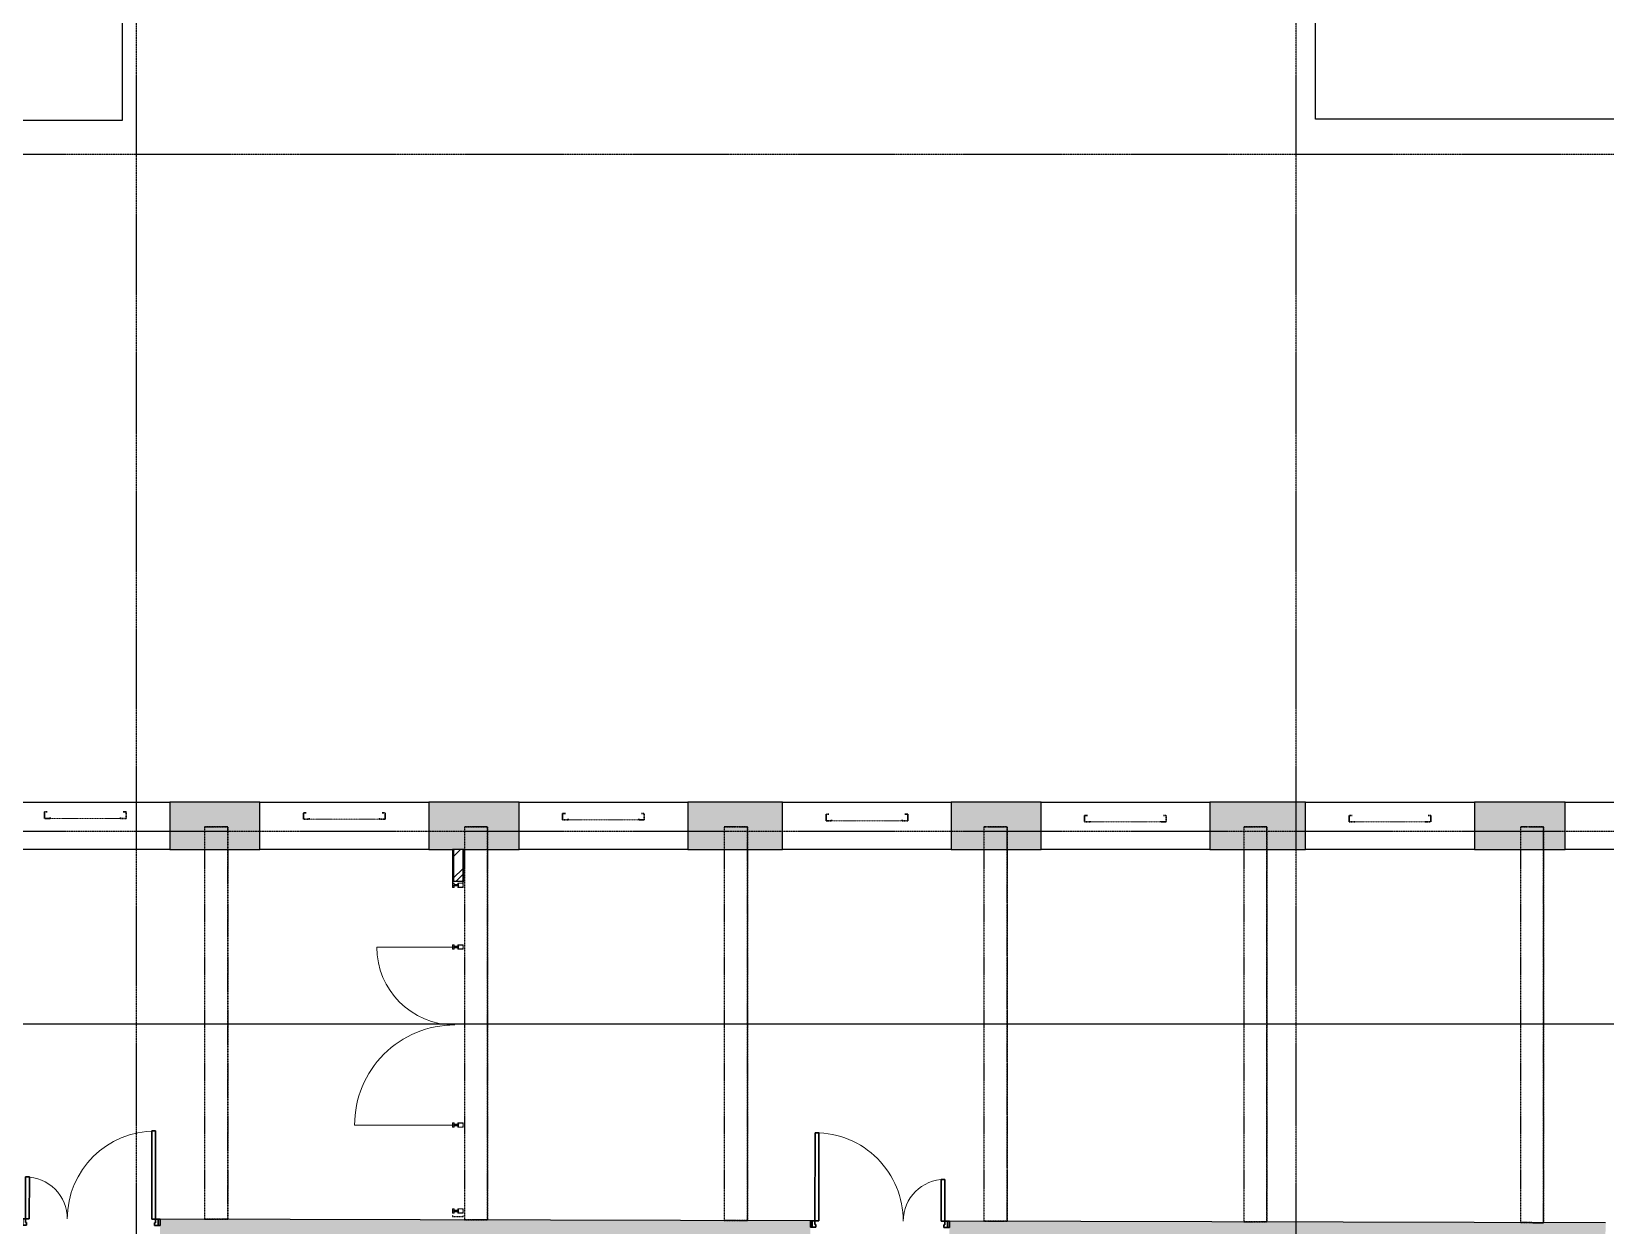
# Model space of a CAD drawing. Header units: millimetres. Extents: x -33838 to 476301, y -41806 to 120107.
# Drawn here: x 233454 to 250420, y 9153 to 22029 of the extents above; entities that cross this region are included whole.
import ezdxf

# ---------------------------------------------------------------- set-up
doc = ezdxf.new("R2010")
doc.units = ezdxf.units.MM
for name, pattern in [('ADSK_Линия сетки', [25, 20, -2.5, 0, -2.5]), ('ADSK_Сверху', [4.5, 3, -1.5]), ('ADSK_Снесено', [4.5, 3, -1.5])]:
    doc.linetypes.add(name, pattern=pattern)
for name, color, linetype, lineweight, true_color in [('_ Окна', 5, 'Continuous', 30, 0x0000ff), ('Стены внутренние', 5, 'Continuous', 18, 0x0000ff), ('Стены наружные', 1, 'ADSK_Снесено', 18, 0xff0000), ('Стены штриховка', 5, 'Continuous', 18, 0x0000ff)]:
    doc.layers.add(name, color=color, linetype=linetype, lineweight=lineweight, true_color=true_color)
for name, color, linetype, lineweight in [('Витраж', 251, 'Continuous', 18), ('Двери', 251, 'Continuous', 18), ('Каркас', 7, 'Continuous', 18), ('Окна', 251, 'Continuous', 18), ('Узлы', 7, 'Continuous', 18)]:
    doc.layers.add(name, color=color, linetype=linetype, lineweight=lineweight)
doc.layers.get('Витраж').off()

# ---------------------------------------------------------------- blocks, each defined once
blk = doc.blocks.new('Витраж-тент со смещением вовне - 60мм 30 сдвиг-1466982-03 План 3-го этажа')
at = {"layer": '_ Окна', "color": 161, "linetype": 'ADSK_Сверху', "true_color": 0xaaaaff}
for p, q in [((-440, 25), (-440, -45)), ((-440, 25), (-410, 25)), ((-440, -45), (-440, 25)), ((440, 25), (410, 25)), ((440, -45), (440, 25)), ((440, -45), (440, 25)), ((-380, -45), (-440, -45)), ((-380, -35), (-380, -45)), ((380, -35), (380, -45)), ((380, -45), (440, -45))]:
    blk.add_line(p, q, dxfattribs=at)
at = {"layer": 'Окна', "color": 161, "linetype": 'ADSK_Сверху', "true_color": 0xaaaaff}
blk.add_line((-380, -45), (380, -45), dxfattribs=at)
blk = doc.blocks.new('Прямоугольный импост - 48х116-1503859-03 План 3-го этажа')
at = {"layer": 'Узлы', "color": 5, "true_color": 0x0000ff}
for p, q in [((-24, 77), (-24, 20)), ((24, 77), (-24, 77)), ((-24, 20), (-18, 20)), ((-21, 23), (-21, 74)), ((-21, 74), (-17, 74)), ((-21, 26), (-21, 23)), ((-21, 23), (-21, 23)), ((-4, 27), (-20, 27)), ((-17, 24), (-16, 24)), ((-15, 72), (-15, 71)), ((-15, 71), (-9, 71)), ((-15, 20), (-12, 20)), ((-11, 21), (-11, 24)), ((-10, 24), (-6, 24)), ((-10, 24), (-10, 22)), ((-10, 22), (-8, 22)), ((-9, 71), (-9, 72)), ((-8, 74), (8, 74)), ((-8, 22), (-8, 2)), ((-8, 2), (-7, 2)), ((-8, -14), (-8, 0)), ((-7, 0), (-8, 0)), ((-6, 2), (-6, 1)), ((-5, 24), (-5, 21)), ((-5, 5), (-5, 23)), ((-3, 5), (-5, 5)), ((-4, 20), (-1, 20)), ((-3, 24), (-3, 25)), ((3, 24), (-3, 24)), ((-3, -1), (-1, 4)), ((-1, 20), (0, 21)), ((0, 21), (1, 20)), ((1, 20), (4, 20)), ((1, 4), (3, -1)), ((3, 25), (3, 24)), ((5, 5), (3, 5)), ((20, 27), (4, 27)), ((5, 21), (5, 24)), ((5, 23), (5, 5)), ((6, 24), (10, 24)), ((6, 1), (6, 2)), ((7, 2), (8, 2)), ((8, 0), (7, 0)), ((8, 2), (8, 22)), ((8, 22), (10, 22)), ((8, -14), (8, 0)), ((9, 72), (9, 71)), ((9, 71), (15, 71)), ((10, 22), (10, 24)), ((11, 24), (11, 21)), ((12, 20), (15, 20)), ((15, 71), (15, 72)), ((16, 24), (17, 24)), ((17, 74), (21, 74)), ((18, 20), (24, 20)), ((21, 74), (21, 23)), ((21, 23), (21, 26)), ((21, 23), (21, 23)), ((24, 20), (24, 77)), ((-24, -20), (-24, -25)), ((-24, -27), (-24, -39)), ((-24, -39), (24, -39)), ((-21, -20), (-23, -20)), ((-23, -25), (-22, -25)), ((-23, -38), (-23, -28)), ((-23, -28), (-22, -28)), ((-7, -38), (-23, -38)), ((-22, -26), (-22, -26)), ((-22, -28), (-19, -33)), ((-18, -23), (-21, -23)), ((-19, -29), (-19, -25)), ((-19, -25), (-16, -25)), ((-17, -32), (-19, -29)), ((-6, -20), (-17, -20)), ((-15, -24), (-15, -22)), ((-15, -22), (-8, -22)), ((-7, -14), (-8, -14)), ((-8, -22), (-8, -23)), ((0, -23), (-8, -23)), ((-7, -14), (-7, -14)), ((-7, -14), (-6, -14)), ((0, -38), (-7, -38)), ((-6, -14), (-4, -14)), ((-5, -19), (-6, -20)), ((-2, -1), (-5, -4)), ((-5, -4), (-5, -14)), ((-5, -4), (5, -4)), ((5, -20), (-5, -20)), ((-5, -20), (-5, -19)), ((-4, -14), (-4, -14)), ((-4, -14), (-4, -14)), ((-4, -14), (-3, -14)), ((-3, -14), (-3, -1)), ((2, -1), (-2, -1)), ((0, -22), (0, -23)), ((0, -23), (0, -22)), ((8, -23), (0, -23)), ((16, -38), (0, -38)), ((5, -4), (2, -1)), ((3, -1), (3, -14)), ((3, -14), (4, -14)), ((4, -14), (4, -14)), ((4, -14), (4, -14)), ((4, -14), (6, -14)), ((5, -4), (5, -14)), ((6, -20), (5, -19)), ((5, -19), (5, -20)), ((6, -14), (7, -14)), ((17, -20), (6, -20)), ((7, -14), (7, -14)), ((8, -14), (7, -14)), ((8, -23), (8, -22)), ((8, -22), (15, -22)), ((15, -22), (15, -24)), ((16, -25), (19, -25)), ((23, -38), (16, -38)), ((17, -22), (17, -22)), ((19, -29), (17, -32)), ((21, -23), (18, -23)), ((19, -25), (19, -29)), ((19, -33), (22, -28)), ((23, -20), (21, -20)), ((22, -22), (22, -22)), ((22, -25), (23, -25)), ((22, -26), (22, -26)), ((22, -28), (23, -28)), ((23, -28), (23, -38)), ((24, -25), (24, -20)), ((24, -39), (24, -27))]:
    blk.add_line(p, q, dxfattribs=at)
at = {"layer": 'Узлы', "color": 5, "lineweight": 9, "true_color": 0x0000ff}
for p, q in [((0, 29), (-2, 27)), ((-2, 27), (-2, -1)), ((2, 27), (0, 29)), ((2, -1), (2, 27)), ((-8, -20), (-8, -14)), ((-6, -24), (-6, -23)), ((6, -24), (-6, -24)), ((-5, -27), (-5, -24)), ((-5, -27), (5, -27)), ((4, -28), (-4, -28)), ((-3, -14), (-3, -20)), ((-3, -27), (-3, -24)), ((3, -14), (3, -20)), ((3, -27), (3, -24)), ((5, -27), (5, -24)), ((6, -23), (6, -24)), ((8, -14), (8, -20))]:
    blk.add_line(p, q, dxfattribs=at)
at = {"layer": 'Узлы', "color": 5, "true_color": 0x0000ff}
for centre, radius, start, end in [((-20, 26), 0.762, 90, 180), ((-17, 23), 1.27, 90, 180), ((-16, 23), 2.29, 180, 225.1897), ((-18, 21), 0.381, 270, 45.1897), ((-17, 72), 1.52, 0, 90), ((-16, 23), 1.27, 0, 90), ((-17, 23), 2.29, 314.8103, 0), ((-15, 21), 0.381, 134.8103, 270), ((-12, 21), 0.762, 270, 0), ((-10, 24), 0.762, 90, 180), ((-10, 22), 0.762, 180, 270), ((-8, 72), 1.52, 90, 180), ((-8, 2), 0.254, 180, 270), ((-8, 0), 0.254, 90, 180), ((-7, 23), 1.52, 360, 90), ((-7, 2), 0.254, 360, 90), ((-7, 1), 0.254, 270, 360), ((-6, 24), 0.762, 0, 90), ((-4, 21), 0.762, 180, 270), ((-4, 25), 1.52, 360, 90), ((0, 4), 3.63, 17.5064, 162.4936), ((0, 4), 1.09, 15, 165), ((4, 25), 1.52, 90, 180), ((4, 21), 0.762, 270, 0), ((6, 24), 0.762, 90, 180), ((7, 23), 1.52, 90, 180), ((7, 2), 0.254, 90, 180), ((7, 1), 0.254, 180, 270), ((8, 72), 1.52, 0, 90), ((8, 2), 0.254, 270, 0), ((8, 0), 0.254, 0, 90), ((10, 24), 0.762, 0, 90), ((10, 22), 0.762, 270, 0), ((12, 21), 0.762, 180, 270), ((17, 72), 1.52, 90, 180), ((16, 23), 1.27, 90, 180), ((17, 23), 2.29, 180, 225.1897), ((15, 21), 0.381, 270, 45.1897), ((17, 23), 1.27, 0, 90), ((16, 23), 2.29, 314.8103, 0), ((18, 21), 0.381, 134.8103, 270), ((20, 26), 0.762, 0, 90), ((-23, -20), 0.508, 90, 180), ((-23, -25), 0.762, 180, 270), ((-22, -27), 1.52, 90, 180), ((-20, -22), 2.29, 134.8103, 180), ((-21, -22), 1.27, 180, 270), ((-22, -27), 1.27, 288.6629, 90), ((-22, -27), 1.02, 270, 90), ((-21, -20), 0.381, 314.8103, 90), ((-18, -32), 1.02, 210, 30), ((-17, -20), 0.381, 90, 225.1897), ((-19, -22), 2.29, 0, 45.1897), ((-18, -22), 1.27, 270, 0), ((-16, -24), 1.52, 270, 0), ((16, -24), 1.52, 180, 270), ((17, -20), 0.381, 314.8103, 90), ((19, -22), 2.29, 134.8103, 180), ((18, -22), 1.27, 180, 270), ((18, -32), 1.02, 150, 330), ((20, -22), 2.29, 0, 45.1897), ((21, -20), 0.381, 90, 225.1897), ((21, -22), 1.27, 270, 0), ((22, -27), 1.27, 90, 251.3371), ((22, -27), 1.02, 90, 270), ((22, -27), 1.52, 360, 90), ((23, -20), 0.508, 0, 90), ((23, -25), 0.762, 270, 0)]:
    blk.add_arc(centre, radius, start, end, dxfattribs=at)
at = {"layer": 'Узлы', "color": 5, "lineweight": 9, "true_color": 0x0000ff}
for centre, radius, start, end in [((-4, -27), 1.38, 200.9416, 339.0732), ((0, -24), 4.19, 234.2873, 305.7127), ((4, -27), 1.38, 200.9416, 339.0732)]:
    blk.add_arc(centre, radius, start, end, dxfattribs=at)
blk = doc.blocks.new('AC_Дверь_Двупольная - Д-11л 1500х2200h-2039728-03 План 3-го этажа')
at = {"layer": 'Двери', "lineweight": 30}
for p, q in [((700, 1140), (660, 1140)), ((660, 1140), (660, 190)), ((700, 190), (700, 1140)), ((-700, 640), (-660, 640)), ((-700, 190), (-700, 640)), ((-660, 640), (-660, 190)), ((-750, 190), (-730, 190)), ((-750, 120), (-750, 190)), ((-730, 190), (-700, 190)), ((-730, 120), (-730, 190)), ((-730, 190), (-730, 120)), ((-660, 190), (-700, 190)), ((-700, 190), (-700, 150)), ((660, 190), (700, 190)), ((730, 190), (700, 190)), ((700, 190), (700, 150)), ((730, 120), (730, 190)), ((750, 190), (730, 190)), ((730, 190), (730, 120)), ((750, 120), (750, 190)), ((-730, 120), (-750, 120)), ((-690, 120), (-730, 120)), ((-700, 150), (-690, 150)), ((-690, 150), (-690, 120)), ((700, 150), (690, 150)), ((690, 150), (690, 120)), ((690, 120), (730, 120)), ((730, 120), (750, 120))]:
    blk.add_line(p, q, dxfattribs=at)
at = {"layer": 'Двери'}
for centre, radius, start, end in [((700, 190), 950, 90, 180), ((-700, 190), 450, 360, 90)]:
    blk.add_arc(centre, radius, start, end, dxfattribs=at)
blk = doc.blocks.new('AC_Дверь_Двупольная - Д-28п 1500х2200h-V210-03 План 3-го этажа')
at = {"layer": 'Двери', "lineweight": 30}
for p, q in [((-700, 1140), (-660, 1140)), ((-700, 190), (-700, 1140)), ((-660, 1140), (-660, 190)), ((700, 640), (660, 640)), ((660, 640), (660, 190)), ((700, 190), (700, 640)), ((-750, 190), (-730, 190)), ((-750, 120), (-750, 190)), ((-730, 190), (-700, 190)), ((-730, 120), (-730, 190)), ((-730, 190), (-730, 120)), ((-660, 190), (-700, 190)), ((-700, 190), (-700, 150)), ((660, 190), (700, 190)), ((730, 190), (700, 190)), ((700, 190), (700, 150)), ((730, 120), (730, 190)), ((750, 190), (730, 190)), ((730, 190), (730, 120)), ((750, 120), (750, 190)), ((-730, 120), (-750, 120)), ((-690, 120), (-730, 120)), ((-700, 150), (-690, 150)), ((-690, 150), (-690, 120)), ((700, 150), (690, 150)), ((690, 150), (690, 120)), ((690, 120), (730, 120)), ((730, 120), (750, 120))]:
    blk.add_line(p, q, dxfattribs=at)
at = {"layer": 'Двери'}
for centre, radius, start, end in [((-700, 190), 950, 360, 90), ((700, 190), 450, 90, 180)]:
    blk.add_arc(centre, radius, start, end, dxfattribs=at)
blk = doc.blocks.new('Дверь-Витраж-Двойная-Витрина - Дв-6-1859109-03 План 3-го этажа')
at = {"layer": 'Двери'}
for p, q in [((-959.8125, 40), (-959.8125, 1095.175)), ((959.8125, 40), (959.8125, 855.55))]:
    blk.add_line(p, q, dxfattribs=at)
for centre, radius, start, end in [((-959.8125, 15.55), 1079.625, 0, 90), ((959.8125, 15.55), 840, 90, 180)]:
    blk.add_arc(centre, radius, start, end, dxfattribs=at)

msp = doc.modelspace()

# ---------------------------------------------------------------- hatches: boundary and pattern name
at = {"layer": 'Стены внутренние', "lineweight": 25, "true_color": 0x636466}
h = msp.add_hatch(dxfattribs=at)
h.set_pattern_fill('FP_1', color=251, style=0, pattern_type=2)
h.set_pattern_definition([(45, (215977.25, 150), (-179.605, 179.605), []), (45, (216040.75, 150), (0, 359.2102), []), (45, (215913.75, 150), (0, 359.2102), [])])
h.paths.add_polyline_path([(238103.97577, 12866.32888), (238103.97577, 13206.63165), (238003.97577, 13206.63165), (238003.97577, 12866.32888), (238077.04426, 12866.32888)])
h = msp.add_hatch(color=251, dxfattribs=at)
h.paths.add_polyline_path([(258100.31958, 8781.41711), (258097.49102, 9161.42592), (251920.51599, 9177.7535), (251919.51154, 8797.75483), (258042.55858, 8781.56979)])
h.paths.add_polyline_path([(250419.51678, 8801.71976), (250420.3362, 9181.71844), (243349.51668, 9200.40921), (243348.51223, 8820.41054), (249544.59255, 8804.03245)])
h.paths.add_polyline_path([(241848.51747, 8824.37547), (241849.33689, 9204.37414), (234840.12747, 9222.90206), (234840.12747, 8842.90073), (241580.63653, 8825.08356)])
h.paths.add_polyline_path([(233339.12826, 8846.86832), (233339.94768, 9226.86699), (231140.59406, 9232.68103), (231139.58961, 8852.68236), (232774.02347, 8848.36206)])
h.paths.add_polyline_path([(229639.59485, 8856.64729), (229640.41427, 9236.64596), (224110.2776, 9251.26425), (224111.02308, 8871.26096), (227566.26747, 8862.12771)])
at = {"layer": 'Стены наружные', "linetype": 'Continuous', "lineweight": 25, "true_color": 0x636466}
h = msp.add_hatch(color=251, dxfattribs=at)
h.paths.add_polyline_path([(254427.14149, 13206.63165), (255229.15905, 13206.63165), (255229.15905, 13716.63165), (251806.06998, 13716.63165), (251806.06998, 13206.63165), (253259.2774, 13206.63165)])
h.paths.add_polyline_path([(249008.09108, 13206.63165), (249986.06998, 13206.63165), (249986.06998, 13716.63165), (249008.09108, 13716.63165), (249008.09108, 13248.53001)])
h.paths.add_polyline_path([(246252.09288, 13206.63165), (247188.09108, 13206.63165), (247188.09108, 13716.63165), (246156.10822, 13716.63165), (246156.10822, 13206.63165)])
h.paths.add_polyline_path([(243916.3647, 13206.63165), (244336.10822, 13206.63165), (244336.10822, 13716.63165), (243368.65474, 13716.63165), (243368.65474, 13206.63165), (243913.88016, 13206.63165)])
h.paths.add_polyline_path([(241548.65474, 13206.63165), (241548.65474, 13716.63165), (240529.62117, 13716.63165), (240529.62117, 13206.63165)])
h.paths.add_polyline_path([(238709.62117, 13206.63165), (238709.62117, 13716.63165), (237735.92104, 13716.63165), (237735.92104, 13206.63165), (238077.04426, 13206.63165)])
h.paths.add_polyline_path([(235915.92104, 13206.63165), (235915.92104, 13716.63165), (234944.11719, 13716.63165), (234944.11719, 13206.63165), (235313.76225, 13206.63165)])
h.paths.add_polyline_path([(233124.11719, 13206.63165), (233124.11719, 13716.63165), (232090.15842, 13716.63165), (232090.15842, 13206.63165), (232237.72382, 13206.63165)])
h.paths.add_polyline_path([(228302.41782, 13206.63165), (230270.15842, 13206.63165), (230270.15842, 13716.63165), (226808.57231, 13716.63165), (226808.57231, 13206.63165), (228104.16491, 13206.63165)])

# ---------------------------------------------------------------- linework, layer by layer
at = {"linetype": 'ADSK_Линия сетки', "lineweight": 25}
for p, q in [((234587.16465, -2825.79407), (234587.16465, 44684.78674)), ((247087.16465, -2825.79407), (247087.16465, 44684.78674)), ((204891.02955, 20706.78828), (273118.97256, 20706.78828)), ((204891.02955, 13406.78828), (273118.97256, 13406.78828))]:
    msp.add_line(p, q, dxfattribs=at)
at = {"color": 251, "lineweight": 25, "true_color": 0x636466}
msp.add_lwpolyline([(227282.49042, 21068.63165), (227278.57231, 13720.1816), (230264.82808, 13716.63165), (230264.82808, 13206.63165), (228402.41782, 13206.63165), (228402.41782, 11328.12025), (251770.02309, 11328.12025), (251770.02309, 13716.63165), (254719.15905, 13716.63165), (254706.9581, 21084.05859), (247294.27031, 21084.05859), (247294.27031, 43675.12698), (234433.08966, 43675.12698), (234433.08966, 21068.63165), (227282.49042, 21068.63165)], dxfattribs=at)
at = {"layer": 'Каркас', "color": 251, "linetype": 'ADSK_Сверху', "lineweight": 25, "true_color": 0x636466}
for p, q in [((235570.73207, 13453.70764), (235320.73207, 13453.70764)), ((235320.73207, 13453.70764), (235570.73207, 13453.70764)), ((235320.73207, 13453.70764), (235320.73207, 9221.63168)), ((235320.73207, 13453.70764), (235320.73207, 9221.63168)), ((235570.73207, 9220.97086), (235570.73207, 13453.70764)), ((235570.73207, 13453.70764), (235570.73207, 9220.97086)), ((238370.73207, 13453.70764), (238120.73207, 13453.70764)), ((238120.73207, 13453.70764), (238370.73207, 13453.70764)), ((238120.73207, 13453.70764), (238120.73207, 9214.23045)), ((238120.73207, 13453.70764), (238120.73207, 9214.23045)), ((238370.73207, 9213.56962), (238370.73207, 13453.70764)), ((238370.73207, 13453.70764), (238370.73207, 9213.56962)), ((241170.73207, 13453.70764), (240920.73207, 13453.70764)), ((240920.73207, 13453.70764), (241170.73207, 13453.70764)), ((240920.73207, 13453.70764), (240920.73207, 9206.82921)), ((240920.73207, 13453.70764), (240920.73207, 9206.82921)), ((241170.73207, 9206.16839), (241170.73207, 13453.70764)), ((241170.73207, 13453.70764), (241170.73207, 9206.16839)), ((243970.73207, 13453.70764), (243720.73207, 13453.70764)), ((243720.73207, 13453.70764), (243970.73207, 13453.70764)), ((243720.73207, 13453.70764), (243720.73207, 9199.42798)), ((243720.73207, 13453.70764), (243720.73207, 9199.42798)), ((243970.73207, 9198.76715), (243970.73207, 13453.70764)), ((243970.73207, 13453.70764), (243970.73207, 9198.76715)), ((246770.73207, 13453.70764), (246520.73207, 13453.70764)), ((246520.73207, 13453.70764), (246770.73207, 13453.70764)), ((246520.73207, 13453.70764), (246520.73207, 9192.02674)), ((246520.73207, 13453.70764), (246520.73207, 9192.02674)), ((246770.73207, 9191.36592), (246770.73207, 13453.70764)), ((246770.73207, 13453.70764), (246770.73207, 9191.36592)), ((249752.52279, 13453.70764), (249502.52279, 13453.70764)), ((249502.52279, 13453.70764), (249752.52279, 13453.70764)), ((249502.52279, 13453.70764), (249502.52279, 9184.14498)), ((249502.52279, 13453.70764), (249502.52279, 9184.14498)), ((249752.52279, 9183.48416), (249752.52279, 13453.70764)), ((249752.52279, 13453.70764), (249752.52279, 9183.48416)), ((235320.73207, 9221.63168), (235570.73207, 9220.97086)), ((235570.73207, 9220.97086), (235320.73207, 9221.63168)), ((238120.73207, 9214.23045), (238370.73207, 9213.56962)), ((238370.73207, 9213.56962), (238120.73207, 9214.23045)), ((240920.73207, 9206.82921), (241170.73207, 9206.16839)), ((241170.73207, 9206.16839), (240920.73207, 9206.82921)), ((243720.73207, 9199.42798), (243970.73207, 9198.76715)), ((243970.73207, 9198.76715), (243720.73207, 9199.42798)), ((246520.73207, 9192.02674), (246770.73207, 9191.36592)), ((246770.73207, 9191.36592), (246520.73207, 9192.02674)), ((249502.52279, 9184.14498), (249752.52279, 9183.48416)), ((249752.52279, 9183.48416), (249502.52279, 9184.14498))]:
    msp.add_line(p, q, dxfattribs=at)
at = {"layer": 'Стены внутренние', "color": 251, "lineweight": 25, "true_color": 0x636466}
for p, q in [((237991.97577, 13206.63165), (237991.97577, 12866.32888)), ((238113.97577, 13206.63165), (237993.97577, 13206.63165)), ((238115.97577, 12866.32888), (238115.97577, 13206.63165)), ((237991.97577, 12866.32888), (238115.97577, 12866.32888)), ((241849.52192, 9204.37414), (234840.12747, 9222.90206)), ((250420.52123, 9181.71844), (243349.51668, 9200.40921))]:
    msp.add_line(p, q, dxfattribs=at)
at = {"layer": 'Стены внутренние', "color": 251, "linetype": 'ADSK_Сверху', "lineweight": 25, "true_color": 0x636466}
for p, q in [((237991.97577, 12866.32888), (237991.97577, 12846.32888)), ((237991.97577, 12866.32888), (238107.97577, 12866.32888)), ((238107.97577, 12846.32888), (238107.97577, 12866.32888)), ((237991.97577, 9266.32888), (237991.97577, 9246.15981)), ((238107.97577, 9246.15981), (237991.97577, 9246.15981)), ((238107.97577, 9246.15981), (238107.97577, 9266.32888))]:
    msp.add_line(p, q, dxfattribs=at)
at = {"layer": 'Стены наружные', "color": 251, "linetype": 'Continuous', "lineweight": 25, "true_color": 0x636466}
for p, q in [((233124.11719, 13716.63165), (234944.11719, 13716.63165)), ((235915.92104, 13716.63165), (234944.11719, 13716.63165)), ((234944.11719, 13716.63165), (234944.11719, 13206.63165)), ((235915.92104, 13206.63165), (235915.92104, 13716.63165)), ((235915.92104, 13716.63165), (237735.92104, 13716.63165)), ((238709.62117, 13716.63165), (237735.92104, 13716.63165)), ((237735.92104, 13716.63165), (237735.92104, 13206.63165)), ((238709.62117, 13206.63165), (238709.62117, 13716.63165)), ((238709.62117, 13716.63165), (240529.62117, 13716.63165)), ((241548.65474, 13716.63165), (240529.62117, 13716.63165)), ((240529.62117, 13716.63165), (240529.62117, 13206.63165)), ((241548.65474, 13206.63165), (241548.65474, 13716.63165)), ((241548.65474, 13716.63165), (243368.65474, 13716.63165)), ((244336.10822, 13716.63165), (243368.65474, 13716.63165)), ((243368.65474, 13716.63165), (243368.65474, 13206.63165)), ((244336.10822, 13206.63165), (244336.10822, 13716.63165)), ((244336.10822, 13716.63165), (246156.10822, 13716.63165)), ((247188.09108, 13716.63165), (246156.10822, 13716.63165)), ((246156.10822, 13716.63165), (246156.10822, 13206.63165)), ((247188.09108, 13206.63165), (247188.09108, 13716.63165)), ((247188.09108, 13716.63165), (249008.09108, 13716.63165)), ((249986.06998, 13716.63165), (249008.09108, 13716.63165)), ((249008.09108, 13716.63165), (249008.09108, 13206.63165)), ((249986.06998, 13206.63165), (249986.06998, 13716.63165)), ((249986.06998, 13716.63165), (251806.06998, 13716.63165)), ((234944.11719, 13206.63165), (233124.11719, 13206.63165)), ((234944.11719, 13206.63165), (235915.92104, 13206.63165)), ((237735.92104, 13206.63165), (235915.92104, 13206.63165)), ((237735.92104, 13206.63165), (237991.97577, 13206.63165)), ((238115.97577, 13206.63165), (238709.62117, 13206.63165)), ((240529.62117, 13206.63165), (238709.62117, 13206.63165)), ((240529.62117, 13206.63165), (241548.65474, 13206.63165)), ((243368.65474, 13206.63165), (241548.65474, 13206.63165)), ((243368.65474, 13206.63165), (244336.10822, 13206.63165)), ((246156.10822, 13206.63165), (244336.10822, 13206.63165)), ((246156.10822, 13206.63165), (247188.09108, 13206.63165)), ((249008.09108, 13206.63165), (247188.09108, 13206.63165)), ((249008.09108, 13206.63165), (249986.06998, 13206.63165)), ((251806.06998, 13206.63165), (249986.06998, 13206.63165))]:
    msp.add_line(p, q, dxfattribs=at)
at = {"layer": 'Стены штриховка', "color": 251, "lineweight": 25, "true_color": 0x636466}
for p, q in [((237993.97577, 13206.63165), (237991.97577, 13206.63165)), ((237993.97577, 13206.63165), (237993.97577, 12866.32888)), ((238003.97577, 13206.63165), (238003.97577, 12866.32888)), ((238103.97577, 13206.63165), (238103.97577, 12866.32888)), ((238115.97577, 13206.63165), (238113.97577, 13206.63165)), ((238113.97577, 13206.63165), (238113.97577, 12866.32888))]:
    msp.add_line(p, q, dxfattribs=at)

# ---------------------------------------------------------------- block references
at = {"layer": '_ Окна', "color": 251, "linetype": 'ADSK_Сверху', "lineweight": 25, "true_color": 0x636466}
for p in [(234034.11719, 13587.17253), (236825.92104, 13579.52956), (239619.62117, 13571.74557), (242458.65474, 13563.28933), (245246.10822, 13549.25276), (248098.09108, 13549.87228)]:
    msp.add_blockref('Витраж-тент со смещением вовне - 60мм 30 сдвиг-1466982-03 План 3-го этажа', p, dxfattribs=at)
at = {"layer": 'Витраж', "color": 251, "lineweight": 25, "true_color": 0x636466, "extrusion": (0, 0, -1), "rotation": 90.00000000000007}
for p in [(-238031.47577, 12822.32888), (-238031.47577, 12156.32888), (-238031.47577, 9310.32888)]:
    msp.add_blockref('Прямоугольный импост - 48х116-1503859-03 План 3-го этажа', p, dxfattribs=at)
at = {"layer": 'Двери', "color": 251, "lineweight": 25, "true_color": 0x636466}
for name, p, rotation in [('Дверь-Витраж-Двойная-Витрина - Дв-6-1859109-03 План 3-го этажа', (238031.97577, 11196.32888), 89.99999999999993), ('AC_Дверь_Двупольная - Д-11л 1500х2200h-2039728-03 План 3-го этажа', (234089.62786, 9034.88519), 359.8485505277052), ('AC_Дверь_Двупольная - Д-28п 1500х2200h-V210-03 План 3-го этажа', (242599.01708, 9012.39234), 359.8485505277052)]:
    msp.add_blockref(name, p, dxfattribs=dict(at, rotation=rotation))
at = {"layer": 'Узлы', "color": 251, "lineweight": 25, "true_color": 0x636466, "extrusion": (0, 0, -1), "rotation": 90.00000000000007}
msp.add_blockref('Прямоугольный импост - 48х116-1503859-03 План 3-го этажа', (-238031.47577, 10236.32888), dxfattribs=at)

doc.saveas('drawing.dxf')
